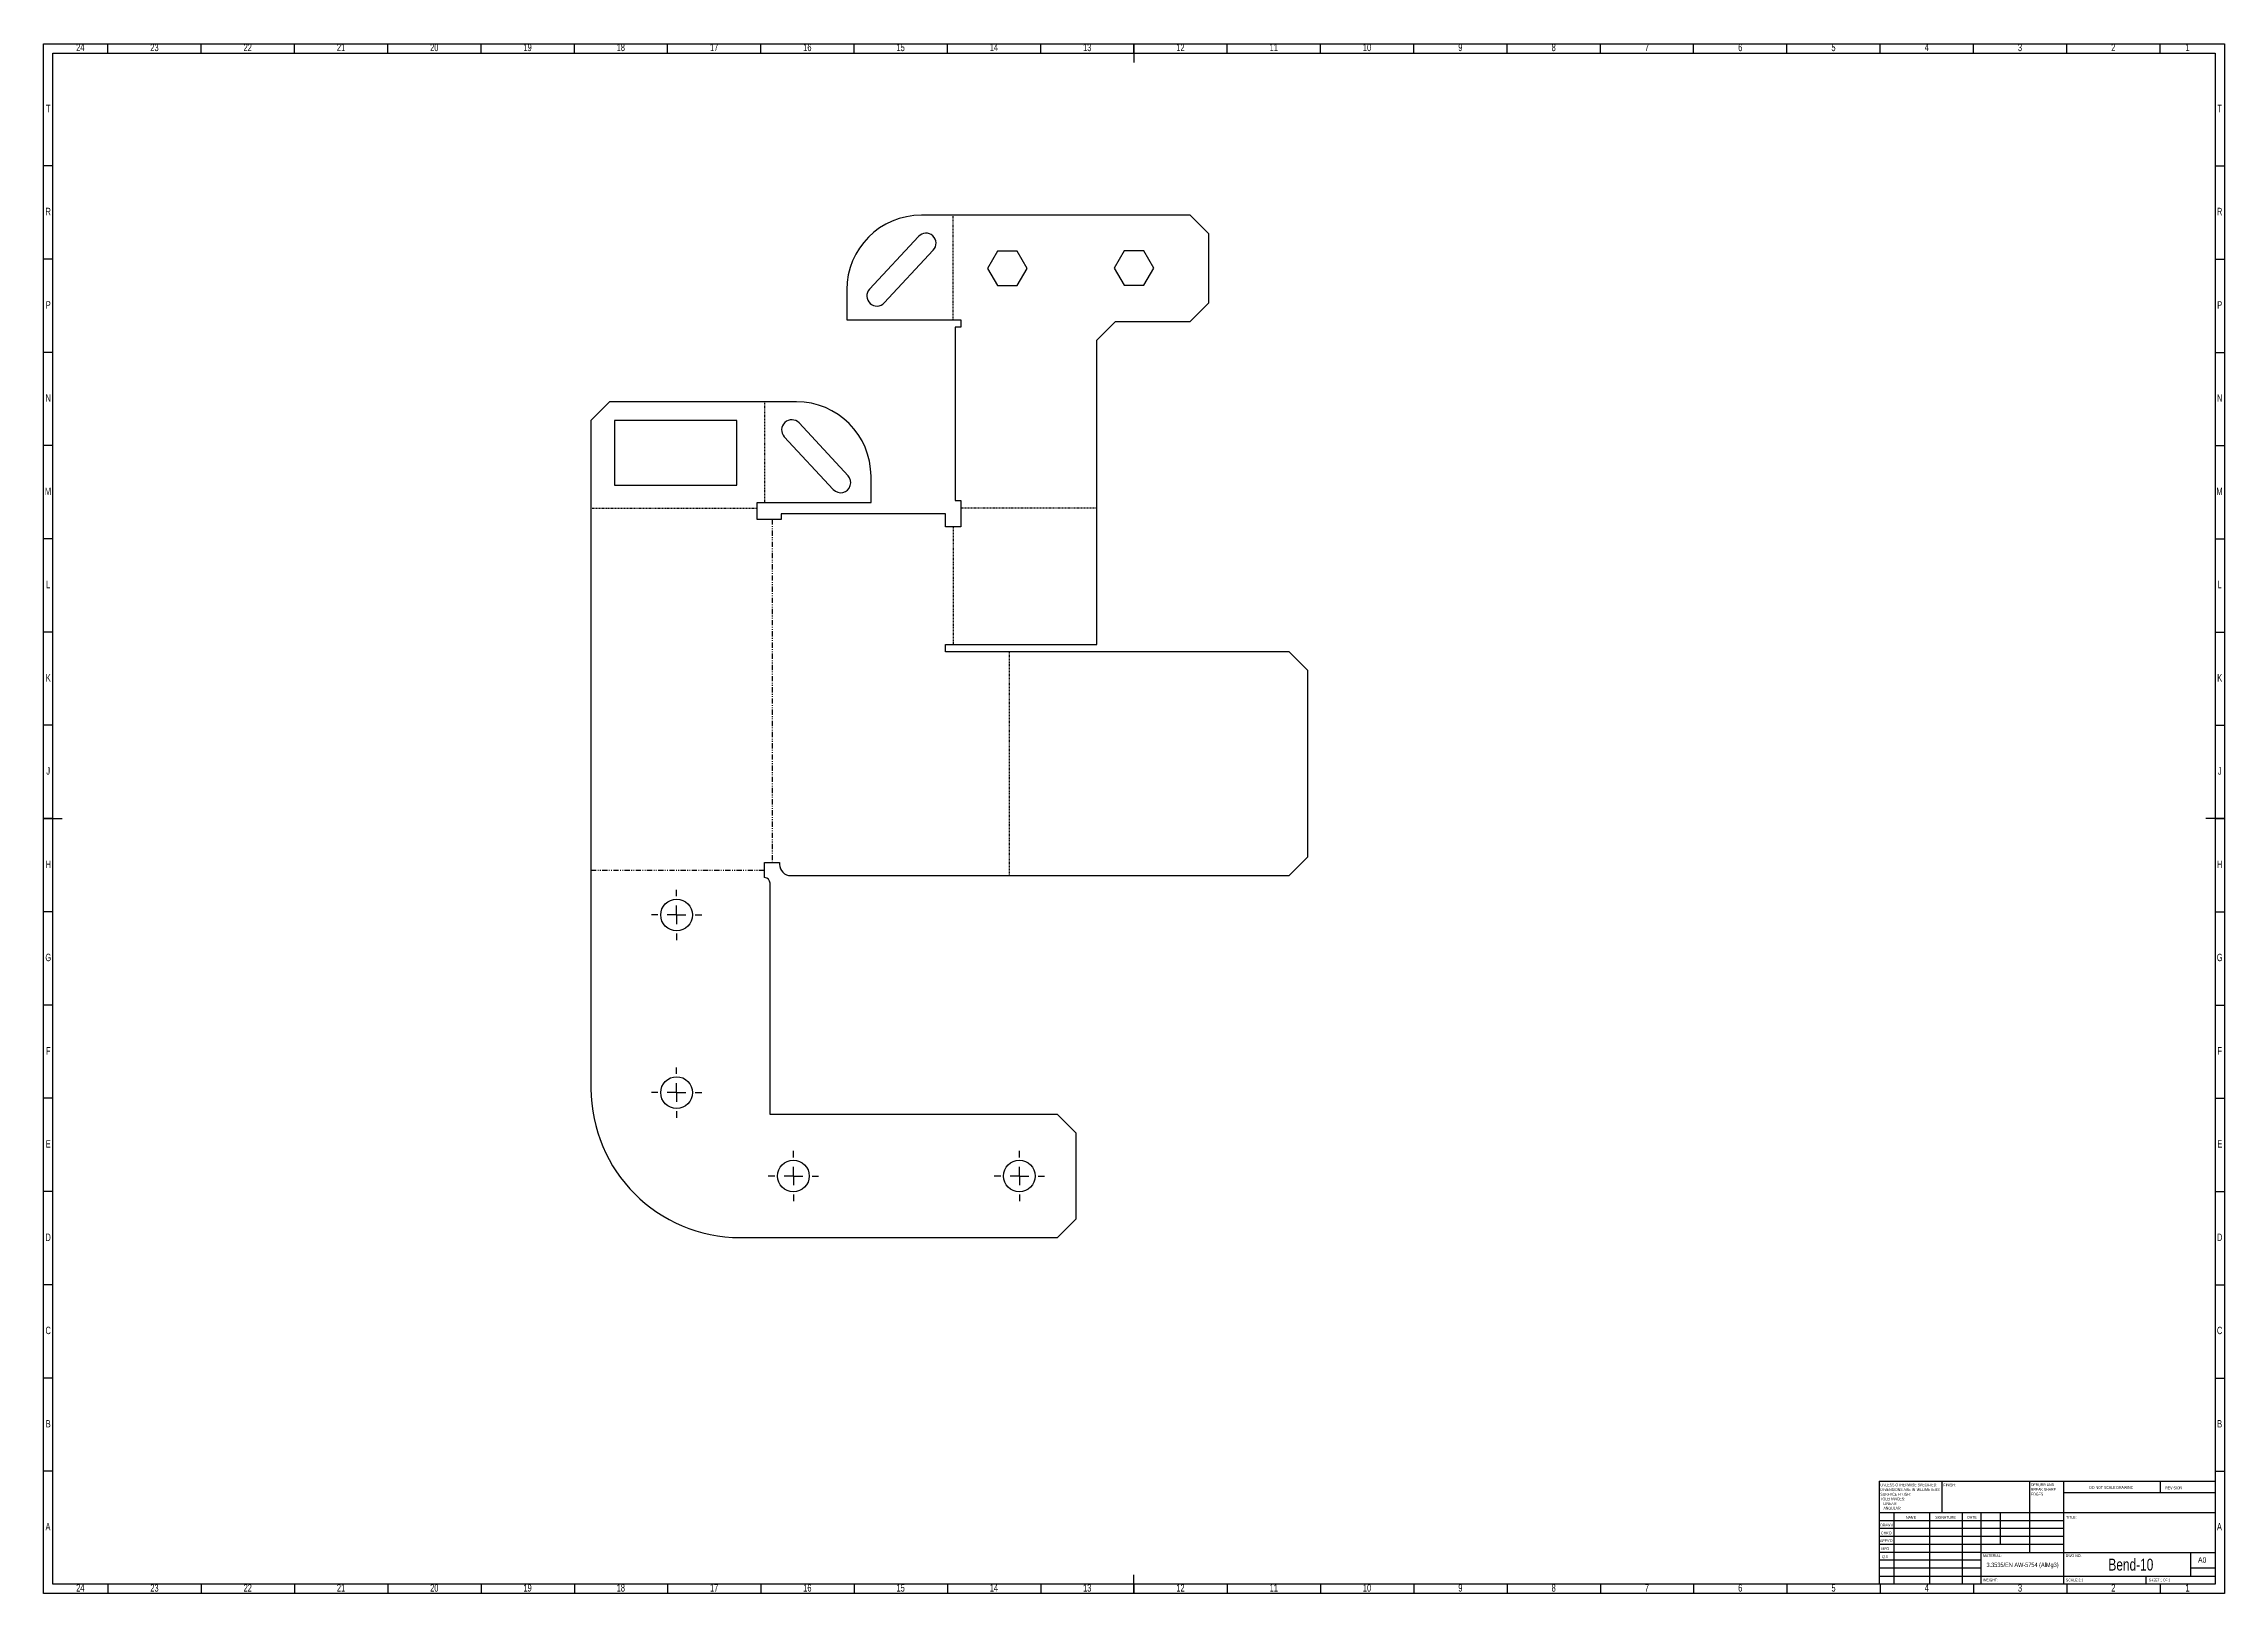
# Model space of a CAD drawing. Extents: x 15 to 1184, y 5 to 836.
import ezdxf
from ezdxf.enums import TextEntityAlignment as Align

# ---------------------------------------------------------------- set-up
doc = ezdxf.new("R2010")
doc.units = 0
doc.linetypes.add('DASHDOTDOT', pattern=[6, 2.8, -0.8, 0.4, -0.8, 0.4, -0.8])
doc.linetypes.add('DOT', pattern=[0.6, 0.3, -0.3])
doc.layers.get('0').update_dxf_attribs({"linetype": 'CONTINUOUS'})
doc.layers.add('BEND', color=3, linetype='DOT')
doc.layers.add('MBEND', color=3, linetype='DASHDOTDOT')
doc.styles.add('SLDTEXTSTYLE0', font='TXT', dxfattribs={"width": 0.75})
doc.styles.add('SLDTEXTSTYLE1', font='TXT', dxfattribs={"width": 0.686449})
doc.styles.add('SLDTEXTSTYLE2', font='TXT', dxfattribs={"width": 0.6875})

# ---------------------------------------------------------------- blocks, each defined once
blk = doc.blocks.new('SW_NOTE_0')
at = {"style": 'SLDTEXTSTYLE0', "width": 0.75}
for s, p in [('UNLESS OTHERWISE SPECIFIED:', (0, 1.933602)), ('TOLERANCES:', (0, -5.566398)), ('SURFACE FINISH:', (0, -3.066398)), ('DIMENSIONS ARE IN MILLIMETERS', (0, -0.566398)), ('ANGULAR:', (1.6875, -10.566398)), ('LINEAR:', (1.6875, -8.066398))]:
    blk.add_text(s, height=1.5, dxfattribs=at).set_placement(p, align=Align.TOP_LEFT)
blk = doc.blocks.new('SW_NOTE_1')
at = {"style": 'SLDTEXTSTYLE0', "width": 0.75}
for s, p in [('DEBURR AND', (0, 1.933602)), ('BREAK SHARP', (0, -0.566398)), ('EDGES', (0, -3.066398))]:
    blk.add_text(s, height=1.5, dxfattribs=at).set_placement(p, align=Align.TOP_LEFT)
blk = doc.blocks.new('SW_CENTERMARKSYMBOL_0')
for p, q in [((0, 10), (0, 13.5)), ((-10, 0), (-13.5, 0)), ((0, 0), (-5, 0)), ((0, 0), (0, 5)), ((0, 0), (0, -5)), ((0, 0), (5, 0)), ((10, 0), (13.5, 0)), ((0, -10), (0, -13.5))]:
    blk.add_line(p, q)
blk = doc.blocks.new('SW_CENTERMARKSYMBOL_1')
for p, q in [((0, 10), (0, 13.5)), ((-10, 0), (-13.5, 0)), ((0, 0), (-5, 0)), ((0, 0), (0, 5)), ((0, 0), (0, -5)), ((0, 0), (5, 0)), ((10, 0), (13.5, 0)), ((0, -10), (0, -13.5))]:
    blk.add_line(p, q)
blk = doc.blocks.new('SW_CENTERMARKSYMBOL_2')
for p, q in [((0, 10), (0, 13.5)), ((-10, 0), (-13.5, 0)), ((0, 0), (-5, 0)), ((0, 0), (0, 5)), ((0, 0), (0, -5)), ((0, 0), (5, 0)), ((10, 0), (13.5, 0)), ((0, -10), (0, -13.5))]:
    blk.add_line(p, q)
blk = doc.blocks.new('SW_CENTERMARKSYMBOL_3')
for p, q in [((0, 10), (0, 13.5)), ((-10, 0), (-13.5, 0)), ((0, 0), (-5, 0)), ((0, 0), (0, 5)), ((0, 0), (0, -5)), ((0, 0), (5, 0)), ((10, 0), (13.5, 0)), ((0, -10), (0, -13.5))]:
    blk.add_line(p, q)

msp = doc.modelspace()

# ---------------------------------------------------------------- linework, layer by layer
for p, q in [((15, 5), (15, 836)), ((15, 836), (1184, 836)), ((20, 10), (20, 831)), ((20, 831), (1179, 831)), ((49.5, 831), (49.5, 836)), ((99.5, 831), (99.5, 836)), ((149.5, 831), (149.5, 836)), ((199.5, 831), (199.5, 836)), ((249.5, 831), (249.5, 836)), ((299.5, 831), (299.5, 836)), ((349.5, 831), (349.5, 836)), ((399.5, 831), (399.5, 836)), ((449.5, 831), (449.5, 836)), ((499.5, 831), (499.5, 836)), ((549.5, 831), (549.5, 836)), ((599.5, 836), (599.5, 826)), ((599.5, 831), (599.5, 836)), ((649.5, 831), (649.5, 836)), ((699.5, 831), (699.5, 836)), ((749.5, 831), (749.5, 836)), ((799.5, 831), (799.5, 836)), ((849.5, 831), (849.5, 836)), ((899.5, 831), (899.5, 836)), ((949.5, 831), (949.5, 836)), ((999.5, 831), (999.5, 836)), ((1049.5, 831), (1049.5, 836)), ((1099.5, 831), (1099.5, 836)), ((1149.5, 831), (1149.5, 836)), ((1179, 831), (1179, 10)), ((1184, 836), (1184, 5)), ((20, 770.5), (15, 770.5)), ((1179, 770.5), (1184, 770.5)), ((629.622736, 744.022849), (485.522736, 744.022849)), ((639.622736, 734.022849), (629.622736, 744.022849)), ((483.999834, 732.695595), (457.716299, 704.404726)), ((465.641374, 697.041963), (491.924908, 725.332832)), ((594.17774, 724.89648), (588.868007, 715.699752)), ((604.797207, 724.89648), (594.17774, 724.89648)), ((610.10694, 715.699752), (604.797207, 724.89648)), ((639.622736, 697.022849), (639.622736, 734.022849)), ((20, 720.5), (15, 720.5)), ((526.292551, 724.719577), (520.982817, 715.522849)), ((520.982817, 715.522849), (526.292551, 706.326121)), ((536.912017, 724.719577), (526.292551, 724.719577)), ((542.221751, 715.522849), (536.912017, 724.719577)), ((536.912017, 706.326121), (542.221751, 715.522849)), ((588.868007, 715.699752), (594.17774, 706.503024)), ((604.797207, 706.503024), (610.10694, 715.699752)), ((1179, 720.5), (1184, 720.5)), ((445.522736, 704.022849), (445.522736, 688.022849)), ((526.292551, 706.326121), (536.912017, 706.326121)), ((594.17774, 706.503024), (604.797207, 706.503024)), ((629.622736, 687.022849), (639.622736, 697.022849)), ((445.522736, 688.022849), (506.625736, 688.022849)), ((503.622736, 684.022849), (503.622736, 591.026849)), ((506.625736, 684.022849), (503.622736, 684.022849)), ((506.625736, 688.022849), (506.625736, 684.022849)), ((579.622736, 677.022849), (589.622736, 687.022849)), ((589.622736, 687.022849), (629.622736, 687.022849)), ((20, 670.5), (15, 670.5)), ((579.622736, 513.922849), (579.622736, 677.022849)), ((1179, 670.5), (1184, 670.5)), ((318.422736, 644.022849), (308.422736, 634.022849)), ((418.522736, 644.022849), (318.422736, 644.022849)), ((308.422736, 634.022849), (308.422736, 275.822849)), ((386.641654, 634.005191), (320.990639, 634.005191)), ((320.990639, 634.005191), (320.990639, 599.330359)), ((386.641654, 599.330359), (386.641654, 634.005191)), ((446.229174, 604.324726), (419.945639, 632.615595)), ((20, 620.5), (15, 620.5)), ((412.020564, 625.252832), (438.304099, 596.961963)), ((1179, 620.5), (1184, 620.5)), ((320.990639, 599.330359), (386.641654, 599.330359)), ((458.522736, 590.022849), (458.522736, 604.022849)), ((397.419736, 590.022849), (458.522736, 590.022849)), ((397.419736, 580.922849), (397.419736, 590.022849)), ((503.622736, 591.026849), (506.626736, 591.026849)), ((506.626736, 591.026849), (506.626736, 576.919849)), ((410.322736, 580.922849), (397.419736, 580.922849)), ((410.322736, 583.922849), (410.322736, 580.922849)), ((498.518736, 583.922849), (410.322736, 583.922849)), ((498.518736, 576.919849), (498.518736, 583.922849)), ((506.626736, 576.919849), (498.518736, 576.919849)), ((20, 570.5), (15, 570.5)), ((1179, 570.5), (1184, 570.5)), ((20, 520.5), (15, 520.5)), ((1179, 520.5), (1184, 520.5)), ((498.519736, 513.922849), (579.622736, 513.922849)), ((498.519736, 509.922849), (498.519736, 513.922849)), ((682.622736, 509.922849), (498.519736, 509.922849)), ((692.622736, 499.922849), (682.622736, 509.922849)), ((692.622736, 399.922849), (692.622736, 499.922849)), ((20, 470.5), (15, 470.5)), ((1179, 470.5), (1184, 470.5)), ((15, 420.5), (25, 420.5)), ((20, 420.5), (15, 420.5)), ((1184, 420.5), (1174, 420.5)), ((1179, 420.5), (1184, 420.5)), ((682.622736, 389.922849), (692.622736, 399.922849)), ((401.418736, 396.926849), (409.526736, 396.926849)), ((401.418736, 390.812849), (401.418736, 396.926849)), ((401.468244, 388.818849), (401.418736, 390.812849)), ((404.422736, 261.822849), (404.422736, 385.819194)), ((409.526736, 396.926849), (409.526736, 395.922849)), ((415.526736, 389.922849), (682.622736, 389.922849)), ((20, 370.5), (15, 370.5)), ((1179, 370.5), (1184, 370.5)), ((20, 320.5), (15, 320.5)), ((1179, 320.5), (1184, 320.5)), ((20, 270.5), (15, 270.5)), ((1179, 270.5), (1184, 270.5)), ((558.422736, 261.822849), (404.422736, 261.822849)), ((568.422736, 251.822849), (558.422736, 261.822849)), ((568.422736, 205.822849), (568.422736, 251.822849)), ((20, 220.5), (15, 220.5)), ((1179, 220.5), (1184, 220.5)), ((558.422736, 195.822849), (568.422736, 205.822849)), ((388.422736, 195.822849), (558.422736, 195.822849)), ((20, 170.5), (15, 170.5)), ((1179, 170.5), (1184, 170.5)), ((20, 120.5), (15, 120.5)), ((1179, 120.5), (1184, 120.5)), ((20, 70.5), (15, 70.5)), ((1179, 70.5), (1184, 70.5)), ((999, 65.25), (1179, 65.25)), ((999, 65.25), (999, 10)), ((1032.8, 48.25), (1032.8, 65.25)), ((1079.6, 65.25), (1079.6, 27)), ((1097.8, 65.25), (1097.8, 10)), ((1179, 58.875), (1097.8, 58.875)), ((1149.8, 58.875), (1149.8, 65.25)), ((1179, 48.25), (999, 48.25)), ((1006.8, 48.25), (1006.8, 10)), ((1025.990952, 48.25), (1025.990952, 10)), ((1043.398926, 48.25), (1043.398926, 10)), ((1053.6, 10), (1053.6, 48.25)), ((1064, 31.25), (1064, 48.25)), ((1097.8, 44), (999, 44)), ((1097.8, 39.75), (999, 39.75)), ((1097.8, 35.5), (999, 35.5)), ((1097.8, 31.25), (999, 31.25)), ((1053.6, 27), (999, 27)), ((1053.6, 27), (1179, 27)), ((1166, 14.25), (1166, 27)), ((599.5, 5), (599.5, 15)), ((1053.6, 22.749928), (999, 22.749928)), ((1053.6, 18.5), (999, 18.5)), ((999, 14.25), (1179, 14.25)), ((1142, 10), (1142, 14.25)), ((1179, 18.5), (1166, 18.5)), ((1184, 5), (15, 5)), ((1179, 10), (20, 10)), ((49.5, 10), (49.5, 5)), ((99.5, 10), (99.5, 5)), ((149.5, 10), (149.5, 5)), ((199.5, 10), (199.5, 5)), ((249.5, 10), (249.5, 5)), ((299.5, 10), (299.5, 5)), ((349.5, 10), (349.5, 5)), ((399.5, 10), (399.5, 5)), ((449.5, 10), (449.5, 5)), ((499.5, 10), (499.5, 5)), ((549.5, 10), (549.5, 5)), ((599.5, 10), (599.5, 5)), ((649.5, 10), (649.5, 5)), ((699.5, 10), (699.5, 5)), ((749.5, 10), (749.5, 5)), ((799.5, 10), (799.5, 5)), ((849.5, 10), (849.5, 5)), ((899.5, 10), (899.5, 5)), ((949.5, 10), (949.5, 5)), ((999.5, 10), (999.5, 5)), ((1049.5, 10), (1049.5, 5)), ((1099.5, 10), (1099.5, 5)), ((1149.5, 10), (1149.5, 5))]:
    msp.add_line(p, q)
for centre in [(354.278478, 368.812216), (354.278478, 273.572012), (416.924341, 228.822849), (538.055086, 228.822849)]:
    msp.add_circle(centre, 8.5)
for centre, radius, start, end in [((485.522736, 704.022849), 40, 90, 180), ((487.962371, 729.014214), 5.408722, -42.893519, 137.106481), ((461.678836, 700.723345), 5.408722, 137.106481, 317.106481), ((418.522736, 604.022849), 40, 0, 90), ((415.983101, 628.934214), 5.408722, 42.893519, 222.893519), ((442.266636, 600.643345), 5.408722, -137.106481, 42.893519), ((401.422736, 385.819194), 3, 0, 89.130827), ((415.526736, 395.922849), 6, 180, 270), ((388.422736, 275.822849), 80, 180, 270)]:
    msp.add_arc(centre, radius, start, end)
at = {"layer": 'BEND'}
for p, q in [((502.572736, 688.022849), (502.572736, 744.022849)), ((401.472736, 644.022849), (401.472736, 590.022849)), ((308.422736, 586.972849), (397.419736, 586.972849)), ((506.626736, 587.072849), (579.622736, 587.072849)), ((502.572736, 576.919849), (502.572736, 513.922849)), ((532.572736, 509.922849), (532.572736, 389.922849))]:
    msp.add_line(p, q, dxfattribs=at)
at = {"layer": 'MBEND'}
for p, q in [((405.472736, 580.922849), (405.472736, 396.926849)), ((308.422736, 392.872849), (401.418736, 392.872849))]:
    msp.add_line(p, q, dxfattribs=at)

# ---------------------------------------------------------------- block references
for name, p in [('SW_CENTERMARKSYMBOL_3', (354.278478, 368.812216)), ('SW_CENTERMARKSYMBOL_2', (354.278478, 273.572012)), ('SW_CENTERMARKSYMBOL_0', (416.924341, 228.822849)), ('SW_CENTERMARKSYMBOL_1', (538.055086, 228.822849)), ('SW_NOTE_0', (999.593669, 61.98737)), ('SW_NOTE_1', (1080.309216, 62.06949))]:
    msp.add_blockref(name, p)

# ---------------------------------------------------------------- texts
at = {"style": 'SLDTEXTSTYLE0', "width": 0.75}
for s, height, p in [('24', 3.96875, (34.670074, 836.004152)), ('23', 3.96875, (74.420074, 836.004152)), ('22', 3.96875, (124.420074, 836.004152)), ('21', 3.96875, (174.420074, 836.004152)), ('20', 3.96875, (224.420074, 836.004152)), ('19', 3.96875, (274.420074, 836.004152)), ('18', 3.96875, (324.420074, 836.004152)), ('17', 3.96875, (374.420074, 836.004152)), ('16', 3.96875, (424.420074, 836.004152)), ('15', 3.96875, (474.420074, 836.004152)), ('14', 3.96875, (524.420074, 836.004152)), ('13', 3.96875, (574.420074, 836.004152)), ('12', 3.96875, (624.420074, 836.004152)), ('11', 3.96875, (674.420074, 836.004152)), ('10', 3.96875, (724.420074, 836.004152)), ('9', 3.96875, (774.460037, 836.004152)), ('8', 3.96875, (824.460037, 836.004152)), ('7', 3.96875, (874.460037, 836.004152)), ('6', 3.96875, (924.460037, 836.004152)), ('5', 3.96875, (974.460037, 836.004152)), ('4', 3.96875, (1024.460037, 836.004152)), ('3', 3.96875, (1074.460037, 836.004152)), ('2', 3.96875, (1124.460037, 836.004152)), ('1', 3.96875, (1164.210037, 836.004152)), ('T', 3.96875, (17.488057, 803.254152)), ('T', 3.96875, (1181.488057, 803.254152)), ('R', 3.96875, (17.444419, 748.004152)), ('R', 3.96875, (1181.444419, 748.004152)), ('P', 3.96875, (17.484842, 697.93363)), ('P', 3.96875, (1181.484842, 697.93363)), ('N', 3.96875, (17.463712, 648.004152)), ('N', 3.96875, (1181.463712, 648.004152)), ('M', 3.96875, (17.361737, 597.93363)), ('M', 3.96875, (1181.361737, 597.93363)), ('L', 3.96875, (17.454525, 548.004152)), ('L', 3.96875, (1181.454525, 548.004152)), ('K', 3.96875, (17.488516, 497.93363)), ('K', 3.96875, (1181.488516, 497.93363)), ('J', 3.96875, (17.46509, 448.004152)), ('J', 3.96875, (1181.46509, 448.004152)), ('H', 3.96875, (17.490354, 397.93363)), ('H', 3.96875, (1181.490354, 397.93363)), ('G', 3.96875, (17.486679, 348.004152)), ('G', 3.96875, (1181.486679, 348.004152)), ('F', 3.96875, (17.45774, 297.93363)), ('F', 3.96875, (1181.45774, 297.93363)), ('E', 3.96875, (17.507809, 248.004152)), ('E', 3.96875, (1181.507809, 248.004152)), ('D', 3.96875, (17.452687, 197.93363)), ('D', 3.96875, (1181.452687, 197.93363)), ('C', 3.96875, (17.458659, 148.004152)), ('C', 3.96875, (1181.458659, 148.004152)), ('B', 3.96875, (17.470602, 97.93363)), ('B', 3.96875, (1181.470602, 97.93363)), ('A', 3.96875, (17.339688, 42.754152)), ('A', 3.96875, (1181.339688, 42.754152)), ('Bend-10', 6.35, (1133.869204, 23.606911)), ('3.3535/EN AW-5754 (AlMg3)', 2.38125, (1075.806094, 21.485566)), ('24', 3.96875, (34.670074, 9.93363)), ('23', 3.96875, (74.420074, 9.93363)), ('22', 3.96875, (124.420074, 9.93363)), ('21', 3.96875, (174.420074, 9.93363)), ('20', 3.96875, (224.420074, 9.93363)), ('19', 3.96875, (274.420074, 9.93363)), ('18', 3.96875, (324.420074, 9.93363)), ('17', 3.96875, (374.420074, 9.93363)), ('16', 3.96875, (424.420074, 9.93363)), ('15', 3.96875, (474.420074, 9.93363)), ('14', 3.96875, (524.420074, 9.93363)), ('13', 3.96875, (574.420074, 9.93363)), ('12', 3.96875, (624.420074, 9.93363)), ('11', 3.96875, (674.420074, 9.93363)), ('10', 3.96875, (724.420074, 9.93363)), ('9', 3.96875, (774.460037, 9.93363)), ('8', 3.96875, (824.460037, 9.93363)), ('7', 3.96875, (874.460037, 9.93363)), ('6', 3.96875, (924.460037, 9.93363)), ('5', 3.96875, (974.460037, 9.93363)), ('4', 3.96875, (1024.460037, 9.93363)), ('3', 3.96875, (1074.460037, 9.93363)), ('2', 3.96875, (1124.460037, 9.93363)), ('1', 3.96875, (1164.210037, 9.93363))]:
    msp.add_text(s, height=height, dxfattribs=at).set_placement(p, align=Align.TOP_CENTER)
for s, height, style, width, p in [('FINISH:', 1.5, 'SLDTEXTSTYLE0', 0.75, (1033.371292, 63.919272)), ('DO NOT SCALE DRAWING', 1.5, 'SLDTEXTSTYLE0', 0.75, (1111.614641, 62.532994)), ('REVISION', 1.5, 'SLDTEXTSTYLE0', 0.75, (1152.327582, 62.334909)), ('DRAWN', 1.5, 'SLDTEXTSTYLE1', 0.686449, (999.643363, 42.384781)), ("CHK'D", 1.5, 'SLDTEXTSTYLE0', 0.75, (999.939222, 38.161853)), ('NAME', 1.5, 'SLDTEXTSTYLE0', 0.75, (1013.322239, 46.501483)), ('SIGNATURE', 1.5, 'SLDTEXTSTYLE0', 0.75, (1029.033588, 46.561756)), ('DATE', 1.5, 'SLDTEXTSTYLE0', 0.75, (1046.214702, 46.576179)), ('TITLE:', 1.5, 'SLDTEXTSTYLE0', 0.75, (1099.090161, 46.576179)), ("APPV'D", 1.5, 'SLDTEXTSTYLE0', 0.75, (999.401722, 34.065867)), ('MFG', 1.5, 'SLDTEXTSTYLE0', 0.75, (1000.124011, 29.715784)), ('Q.A', 1.5, 'SLDTEXTSTYLE0', 0.75, (1000.509037, 25.504662)), ('MATERIAL:', 1.5, 'SLDTEXTSTYLE0', 0.75, (1054.645862, 25.986056)), ('DWG NO.', 1.5, 'SLDTEXTSTYLE0', 0.75, (1098.953002, 25.986056)), ('A0', 2.910417, 'SLDTEXTSTYLE0', 0.75, (1169.871156, 24.406389)), ('WEIGHT:', 1.4986, 'SLDTEXTSTYLE0', 0.75, (1054.617811, 12.949312)), ('SCALE:2:1', 1.5, 'SLDTEXTSTYLE0', 0.75, (1099.073966, 12.900087)), ('SHEET 1 OF 1', 1.5, 'SLDTEXTSTYLE2', 0.6875, (1143.478294, 12.900087))]:
    msp.add_text(s, height=height, dxfattribs=dict(style=style, width=width)).set_placement(p, align=Align.TOP_LEFT)

doc.saveas('drawing.dxf')
